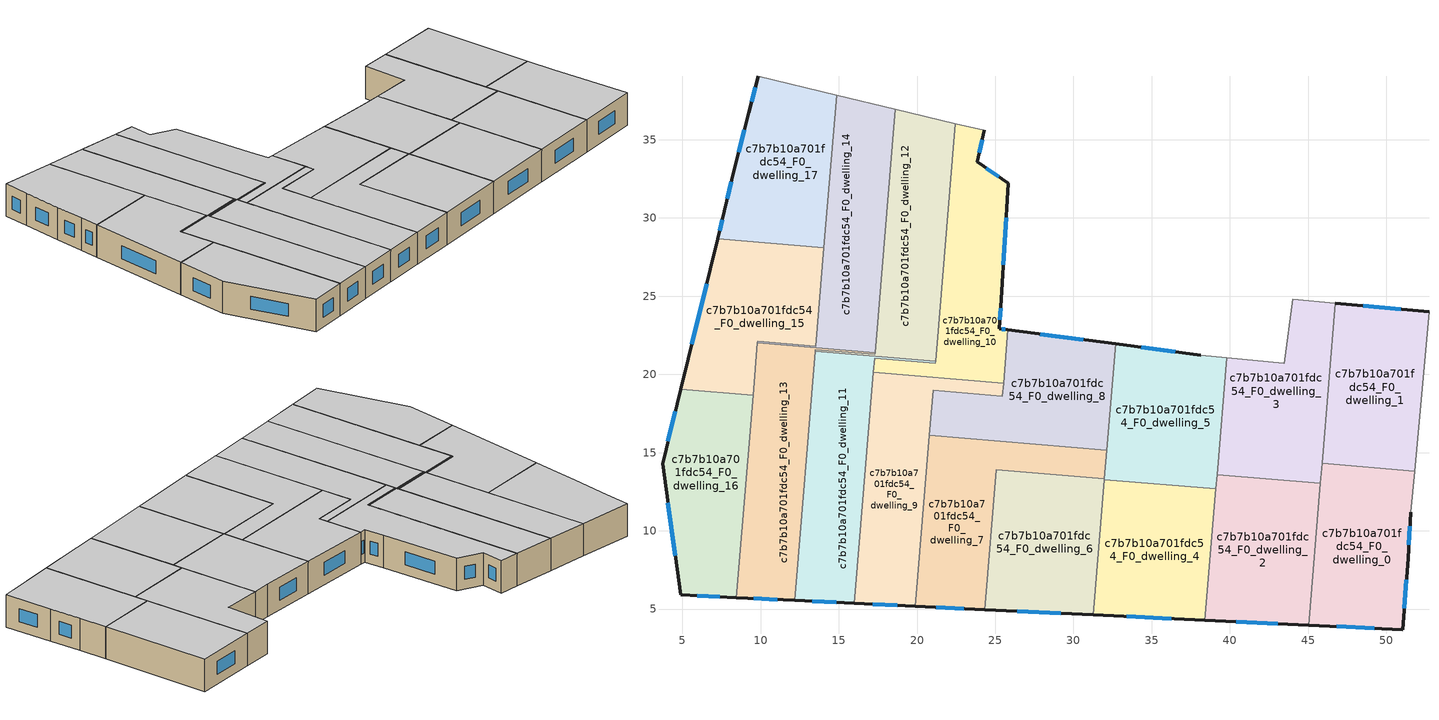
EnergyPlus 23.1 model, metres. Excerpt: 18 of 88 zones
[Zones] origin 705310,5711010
c7b7b10a701fdc54_F0_dwelling_0
 floor ground (EU_floor_Construction): 51.8,13.82 51.56,11.19 51.39,8.23 51.04,3.69 45.04,3.98 45.89,14.31 z0
 wall outside (EU_wall_Construction): 45.04,3.98 51.04,3.69 51.39,8.23 51.56,11.19 z0:3
 wall to c7b7b10a701fdc54_F0_dwelling_1 (EU_wall_Construction): 51.8,13.82 45.89,14.31 z0:3
 wall adiabatic (EU_wall_Construction): 51.56,11.19 51.8,13.82 z0:3
 wall to c7b7b10a701fdc54_F0_dwelling_2 (EU_wall_Construction): 45.79,13.04 45.04,3.98 z0:3
 wall to c7b7b10a701fdc54_F0_dwelling_3 (EU_wall_Construction): 45.89,14.31 45.79,13.04 z0:3
 window (EU_Window_Construction): 46.83,3.89 49.24,3.77 / 51.44,9.12 51.51,10.31 / 51.14,5.05 51.28,6.87 z0.9:2.1
 ceiling to c7b7b10a701fdc54_F1_dwelling_0 (EU_floor_Construction): 51.04,3.69 51.39,8.23 51.56,11.19 51.8,13.82 45.89,14.31 45.04,3.98 z3
c7b7b10a701fdc54_F0_dwelling_1
 floor ground (EU_floor_Construction): 52.72,24 51.8,13.82 45.89,14.31 46.74,24.55 z0
 wall outside (EU_wall_Construction): 52.72,24 46.74,24.55 z0:3
 wall adiabatic (EU_wall_Construction): 51.8,13.82 52.72,24 z0:3
 wall to c7b7b10a701fdc54_F0_dwelling_3 (EU_wall_Construction): 46.74,24.55 45.89,14.31 z0:3
 window (EU_Window_Construction): 50.93,24.16 48.53,24.38 z0.9:2.1
 ceiling to c7b7b10a701fdc54_F1_dwelling_1 (EU_floor_Construction): 51.8,13.82 52.72,24 46.74,24.55 45.89,14.31 z3
c7b7b10a701fdc54_F0_dwelling_10
 floor ground (EU_floor_Construction): 24.31,35.59 23.84,33.58 25.83,32.22 25.37,24.79 25.26,22.92 25.81,22.85 25.53,19.43 17.21,20.12 17.29,21.05 21.18,20.72 22.45,36.03 z0
 wall outside (EU_wall_Construction): 25.81,22.85 25.26,22.92 25.37,24.79 25.83,32.22 23.84,33.58 24.31,35.59 z0:3
 wall to c7b7b10a701fdc54_F0_dwelling_9 (EU_wall_Construction): 17.21,20.12 25.53,19.43 z0:3
 wall to c7b7b10a701fdc54_F0_dwelling_11 (EU_wall_Construction): 21.19,20.84 21.18,20.72 17.29,21.05 17.21,20.12 z0:3
 wall adiabatic (EU_wall_Construction): 24.31,35.59 22.45,36.03 z0:3
 wall to c7b7b10a701fdc54_F0_dwelling_8 (EU_wall_Construction): 25.53,19.43 25.81,22.85 z0:3
 wall to c7b7b10a701fdc54_F0_dwelling_12 (EU_wall_Construction): 22.45,36.03 21.19,20.84 z0:3
 window (EU_Window_Construction): 25.65,22.87 25.42,22.9 / 23.98,34.18 24.17,34.99 / 25.24,32.63 24.44,33.17 / 25.51,27.01 25.69,30 / 25.29,23.48 25.34,24.23 z0.9:2.1
 ceiling to c7b7b10a701fdc54_F1_dwelling_10 (EU_floor_Construction): 25.53,19.43 25.81,22.85 25.26,22.92 25.37,24.79 25.83,32.22 23.84,33.58 24.31,35.59 22.45,36.03 21.18,20.72 17.29,21.05 17.21,20.12 z3
c7b7b10a701fdc54_F0_dwelling_11
 floor ground (EU_floor_Construction): 21.19,20.84 21.18,20.72 17.29,21.05 15.99,5.37 12.18,5.56 13.5,21.48 z0
 wall outside (EU_wall_Construction): 12.18,5.56 15.99,5.37 z0:3
 wall to c7b7b10a701fdc54_F0_dwelling_12 (EU_wall_Construction): 21.19,20.84 13.5,21.48 z0:3
 wall to c7b7b10a701fdc54_F0_dwelling_13 (EU_wall_Construction): 13.5,21.48 12.18,5.56 z0:3
 wall to c7b7b10a701fdc54_F0_dwelling_9 (EU_wall_Construction): 15.99,5.37 17.21,20.12 z0:3
 window (EU_Window_Construction): 13.32,5.5 14.85,5.43 z0.9:2.1
 ceiling to c7b7b10a701fdc54_F1_dwelling_11 (EU_floor_Construction): 15.99,5.37 17.29,21.05 21.18,20.72 21.19,20.84 13.5,21.48 12.18,5.56 z3
c7b7b10a701fdc54_F0_dwelling_12
 floor ground (EU_floor_Construction): 22.45,36.03 21.19,20.84 13.5,21.48 13.51,21.59 17.31,21.27 18.61,36.95 z0
 wall to c7b7b10a701fdc54_F0_dwelling_13 (EU_wall_Construction): 17.32,21.38 17.31,21.27 13.51,21.59 13.5,21.48 z0:3
 wall adiabatic (EU_wall_Construction): 22.45,36.03 18.61,36.95 z0:3
 wall to c7b7b10a701fdc54_F0_dwelling_14 (EU_wall_Construction): 18.61,36.95 17.32,21.38 z0:3
 ceiling to c7b7b10a701fdc54_F1_dwelling_12 (EU_floor_Construction): 21.19,20.84 22.45,36.03 18.61,36.95 17.31,21.27 13.51,21.59 13.5,21.48 z3
c7b7b10a701fdc54_F0_dwelling_13
 floor ground (EU_floor_Construction): 17.32,21.38 17.31,21.27 13.51,21.59 12.18,5.56 8.44,5.74 9.8,22.01 z0
 wall outside (EU_wall_Construction): 8.44,5.74 12.18,5.56 z0:3
 wall to c7b7b10a701fdc54_F0_dwelling_14 (EU_wall_Construction): 17.32,21.38 9.8,22.01 z0:3
 wall to c7b7b10a701fdc54_F0_dwelling_16 (EU_wall_Construction): 9.52,18.68 8.44,5.74 z0:3
 wall to c7b7b10a701fdc54_F0_dwelling_15 (EU_wall_Construction): 9.8,22.01 9.52,18.68 z0:3
 window (EU_Window_Construction): 9.56,5.68 11.06,5.61 z0.9:2.1
 ceiling to c7b7b10a701fdc54_F1_dwelling_13 (EU_floor_Construction): 12.18,5.56 13.51,21.59 17.31,21.27 17.32,21.38 9.8,22.01 8.44,5.74 z3
c7b7b10a701fdc54_F0_dwelling_14
 floor ground (EU_floor_Construction): 18.61,36.95 17.32,21.38 9.8,22.01 9.81,22.12 13.53,21.81 14.86,37.85 z0
 wall to c7b7b10a701fdc54_F0_dwelling_15 (EU_wall_Construction): 14.05,28.09 13.53,21.81 9.81,22.12 9.8,22.01 z0:3
 wall adiabatic (EU_wall_Construction): 18.61,36.95 14.86,37.85 z0:3
 wall to c7b7b10a701fdc54_F0_dwelling_17 (EU_wall_Construction): 14.86,37.85 14.05,28.09 z0:3
 ceiling to c7b7b10a701fdc54_F1_dwelling_14 (EU_floor_Construction): 17.32,21.38 18.61,36.95 14.86,37.85 13.53,21.81 9.81,22.12 9.8,22.01 z3
c7b7b10a701fdc54_F0_dwelling_15
 floor ground (EU_floor_Construction): 14.05,28.09 13.53,21.81 9.81,22.12 9.52,18.68 4.9,19.07 7.26,28.66 z0
 wall outside (EU_wall_Construction): 7.26,28.66 4.9,19.07 z0:3
 wall to c7b7b10a701fdc54_F0_dwelling_16 (EU_wall_Construction): 4.9,19.07 9.52,18.68 z0:3
 wall to c7b7b10a701fdc54_F0_dwelling_17 (EU_wall_Construction): 14.05,28.09 7.26,28.66 z0:3
 window (EU_Window_Construction): 6.55,25.79 5.61,21.94 z0.9:2.1
 ceiling to c7b7b10a701fdc54_F1_dwelling_15 (EU_floor_Construction): 13.53,21.81 14.05,28.09 7.26,28.66 4.9,19.07 9.52,18.68 9.81,22.12 z3
c7b7b10a701fdc54_F0_dwelling_16
 floor ground (EU_floor_Construction): 9.52,18.68 8.44,5.74 4.89,5.91 3.73,14.3 4.9,19.07 z0
 wall outside (EU_wall_Construction): 4.9,19.07 3.73,14.3 4.89,5.91 8.44,5.74 z0:3
 window (EU_Window_Construction): 4.08,11.79 4.55,8.42 / 4.55,17.64 4.08,15.73 / 5.96,5.85 7.38,5.79 z0.9:2.1
 ceiling to c7b7b10a701fdc54_F1_dwelling_16 (EU_floor_Construction): 8.44,5.74 9.52,18.68 4.9,19.07 3.73,14.3 4.89,5.91 z3
c7b7b10a701fdc54_F0_dwelling_17
 floor ground (EU_floor_Construction): 14.86,37.85 14.05,28.09 7.26,28.66 7.69,30.43 8.31,33.11 9.25,36.72 9.84,39.05 z0
 wall outside (EU_wall_Construction): 9.84,39.05 9.25,36.72 8.31,33.11 7.69,30.43 7.26,28.66 z0:3
 wall adiabatic (EU_wall_Construction): 14.86,37.85 9.84,39.05 z0:3
 window (EU_Window_Construction): 7.56,29.9 7.39,29.19 / 8.13,32.3 7.88,31.23 / 8.97,35.64 8.6,34.19 / 9.66,38.35 9.43,37.42 z0.9:2.1
 ceiling to c7b7b10a701fdc54_F1_dwelling_17 (EU_floor_Construction): 14.05,28.09 14.86,37.85 9.84,39.05 9.25,36.72 8.31,33.11 7.69,30.43 7.26,28.66 z3
c7b7b10a701fdc54_F0_dwelling_2
 floor ground (EU_floor_Construction): 45.79,13.04 45.04,3.98 38.41,4.29 39.18,13.59 z0
 wall outside (EU_wall_Construction): 38.41,4.29 45.04,3.98 z0:3
 wall to c7b7b10a701fdc54_F0_dwelling_3 (EU_wall_Construction): 45.79,13.04 39.18,13.59 z0:3
 wall to c7b7b10a701fdc54_F0_dwelling_4 (EU_wall_Construction): 39.1,12.68 38.41,4.29 z0:3
 wall to c7b7b10a701fdc54_F0_dwelling_5 (EU_wall_Construction): 39.18,13.59 39.1,12.68 z0:3
 window (EU_Window_Construction): 40.39,4.2 43.05,4.07 z0.9:2.1
 ceiling to c7b7b10a701fdc54_F1_dwelling_2 (EU_floor_Construction): 45.04,3.98 45.79,13.04 39.18,13.59 38.41,4.29 z3
c7b7b10a701fdc54_F0_dwelling_3
 floor ground (EU_floor_Construction): 46.74,24.55 45.79,13.04 39.18,13.59 39.8,21.07 43.43,20.7 43.48,20.7 44.02,24.79 z0
 wall adiabatic (EU_wall_Construction): 46.74,24.55 44.02,24.79 43.48,20.7 43.43,20.7 39.8,21.07 z0:3
 wall to c7b7b10a701fdc54_F0_dwelling_5 (EU_wall_Construction): 39.8,21.07 39.18,13.59 z0:3
 ceiling to c7b7b10a701fdc54_F1_dwelling_3 (EU_floor_Construction): 45.79,13.04 46.74,24.55 44.02,24.79 43.48,20.7 43.43,20.7 39.8,21.07 39.18,13.59 z3
c7b7b10a701fdc54_F0_dwelling_4
 floor ground (EU_floor_Construction): 39.1,12.68 38.41,4.29 31.25,4.64 31.97,13.28 z0
 wall outside (EU_wall_Construction): 31.25,4.64 38.41,4.29 z0:3
 wall to c7b7b10a701fdc54_F0_dwelling_5 (EU_wall_Construction): 39.1,12.68 31.97,13.28 z0:3
 wall to c7b7b10a701fdc54_F0_dwelling_6 (EU_wall_Construction): 31.97,13.28 31.25,4.64 z0:3
 window (EU_Window_Construction): 33.39,4.54 36.26,4.4 z0.9:2.1
 ceiling to c7b7b10a701fdc54_F1_dwelling_4 (EU_floor_Construction): 38.41,4.29 39.1,12.68 31.97,13.28 31.25,4.64 z3
c7b7b10a701fdc54_F0_dwelling_5
 floor ground (EU_floor_Construction): 39.8,21.07 39.1,12.68 31.97,13.28 32.69,21.95 38.13,21.24 z0
 wall outside (EU_wall_Construction): 38.13,21.24 32.69,21.95 z0:3
 wall adiabatic (EU_wall_Construction): 39.8,21.07 38.13,21.24 z0:3
 wall to c7b7b10a701fdc54_F0_dwelling_8 (EU_wall_Construction): 32.69,21.95 32.13,15.16 z0:3
 wall to c7b7b10a701fdc54_F0_dwelling_7 (EU_wall_Construction): 32.12,15.16 31.97,13.32 z0:3
 wall to c7b7b10a701fdc54_F0_dwelling_6 (EU_wall_Construction): 31.97,13.32 31.97,13.28 z0:3
 window (EU_Window_Construction): 36.5,21.45 34.32,21.74 z0.9:2.1
 ceiling to c7b7b10a701fdc54_F1_dwelling_5 (EU_floor_Construction): 39.1,12.68 39.8,21.07 38.13,21.24 32.69,21.95 31.97,13.28 z3
c7b7b10a701fdc54_F0_dwelling_6
 floor ground (EU_floor_Construction): 31.97,13.32 31.25,4.64 24.33,4.97 25.07,13.89 z0
 wall outside (EU_wall_Construction): 24.33,4.97 31.25,4.64 z0:3
 wall to c7b7b10a701fdc54_F0_dwelling_7 (EU_wall_Construction): 31.97,13.32 25.07,13.89 24.33,4.97 z0:3
 window (EU_Window_Construction): 26.4,4.87 29.18,4.74 z0.9:2.1
 ceiling to c7b7b10a701fdc54_F1_dwelling_6 (EU_floor_Construction): 31.25,4.64 31.97,13.32 25.07,13.89 24.33,4.97 z3
c7b7b10a701fdc54_F0_dwelling_7
 floor ground (EU_floor_Construction): 32.12,15.16 31.97,13.32 25.07,13.89 24.33,4.97 19.89,5.18 20.8,16.1 z0
 wall outside (EU_wall_Construction): 19.89,5.18 24.33,4.97 z0:3
 wall to c7b7b10a701fdc54_F0_dwelling_8 (EU_wall_Construction): 32.12,15.16 20.8,16.1 z0:3
 wall to c7b7b10a701fdc54_F0_dwelling_9 (EU_wall_Construction): 20.8,16.1 19.89,5.18 z0:3
 window (EU_Window_Construction): 21.22,5.12 23,5.04 z0.9:2.1
 ceiling to c7b7b10a701fdc54_F1_dwelling_7 (EU_floor_Construction): 24.33,4.97 25.07,13.89 31.97,13.32 32.12,15.16 20.8,16.1 19.89,5.18 z3
c7b7b10a701fdc54_F0_dwelling_8
 floor ground (EU_floor_Construction): 32.69,21.95 32.12,15.16 20.8,16.1 21.04,18.98 25.46,18.62 25.81,22.85 z0
 wall outside (EU_wall_Construction): 32.69,21.95 25.81,22.85 z0:3
 wall to c7b7b10a701fdc54_F0_dwelling_9 (EU_wall_Construction): 25.53,19.43 25.46,18.62 21.04,18.98 20.8,16.1 z0:3
 window (EU_Window_Construction): 30.63,22.22 27.87,22.58 z0.9:2.1
 ceiling to c7b7b10a701fdc54_F1_dwelling_8 (EU_floor_Construction): 32.12,15.16 32.69,21.95 25.81,22.85 25.46,18.62 21.04,18.98 20.8,16.1 z3
c7b7b10a701fdc54_F0_dwelling_9
 floor ground (EU_floor_Construction): 25.53,19.43 25.46,18.62 21.04,18.98 19.89,5.18 15.99,5.37 17.21,20.12 z0
 wall outside (EU_wall_Construction): 15.99,5.37 19.89,5.18 z0:3
 window (EU_Window_Construction): 17.16,5.32 18.72,5.24 z0.9:2.1
 ceiling to c7b7b10a701fdc54_F1_dwelling_9 (EU_floor_Construction): 19.89,5.18 21.04,18.98 25.46,18.62 25.53,19.43 17.21,20.12 15.99,5.37 z3
[Building]
EU S2 Campaign: North Axis=0; Terrain=City; Solar Distribution=FullExterior
[Site:Location]
London: Latitude=51.5; Longitude=-0.5; Time Zone=0; Elevation=25
[SizingPeriod:WeatherFileDays]
AnnualSizingPeriod: Begin Month=1; Begin Day of Month=1; End Month=12; End Day of Month=31; Day of Week for Start Day=Monday; Use Weather File Daylight Saving Period=No; Use Weather File Rain and Snow Indicators=No
[MATERIAL]
EU_InternalMass_Material: Roughness=MediumRough; Thickness=0.1; Conductivity=1; Density=1800; Specific Heat=900; Thermal Absorptance=0.9; Solar Absorptance=0.7; Visible Absorptance=0.7
[MATERIAL:NOMASS] Roughness=MediumRough; Thermal Absorptance=0.9; Solar Absorptance=0.7; Visible Absorptance=0.7
Name | Thermal Resistance
EU_wall_NoMass | 1.04674
EU_floor_NoMass | 2.04616
[WINDOWMATERIAL:SIMPLEGLAZINGSYSTEM]
EU_Window_SimpleGlazing: UFactor=4.25843; Solar Heat Gain Coefficient=0.85; Visible Transmittance=0.85
[CONSTRUCTION]
EU_wall_Construction: EU_wall_NoMass
EU_floor_Construction: EU_floor_NoMass
EU_Window_Construction: EU_Window_SimpleGlazing
EU_InternalMass_Construction: EU_InternalMass_Material
[ZONE] Type=1; Multiplier=1; Ceiling Height=autocalculate; Floor Area=autocalculate; Part of Total Floor Area=Yes
Name | Volume
c7b7b10a701fdc54_F0_dwelling_0; c7b7b10a701fdc54_F0_dwelling_12 | 183.407
c7b7b10a701fdc54_F0_dwelling_1 | 183.423
c7b7b10a701fdc54_F0_dwelling_10; c7b7b10a701fdc54_F0_dwelling_15 | 183.408
c7b7b10a701fdc54_F0_dwelling_11; c7b7b10a701fdc54_F0_dwelling_7 | 183.426
c7b7b10a701fdc54_F0_dwelling_13 | 183.411
c7b7b10a701fdc54_F0_dwelling_14 | 183.409
c7b7b10a701fdc54_F0_dwelling_16; c7b7b10a701fdc54_F0_dwelling_8 | 183.419
c7b7b10a701fdc54_F0_dwelling_17 | 183.42
c7b7b10a701fdc54_F0_dwelling_2; c7b7b10a701fdc54_F0_dwelling_4 | 183.417
c7b7b10a701fdc54_F0_dwelling_3 | 183.398
c7b7b10a701fdc54_F0_dwelling_5 | 183.39
c7b7b10a701fdc54_F0_dwelling_6 | 183.428
c7b7b10a701fdc54_F0_dwelling_9 | 183.431
[INTERNALMASS] Construction=EU_InternalMass_Construction
Name | Zone or ZoneList | Surface Area
c7b7b10a701fdc54_F0_dwelling_0_EU_InternalMass | c7b7b10a701fdc54_F0_dwelling_0 | 61.1357
c7b7b10a701fdc54_F0_dwelling_1_EU_InternalMass | c7b7b10a701fdc54_F0_dwelling_1 | 61.1431
c7b7b10a701fdc54_F0_dwelling_2_EU_InternalMass | c7b7b10a701fdc54_F0_dwelling_2 | 61.1388
c7b7b10a701fdc54_F0_dwelling_3_EU_InternalMass | c7b7b10a701fdc54_F0_dwelling_3 | 61.1327
c7b7b10a701fdc54_F0_dwelling_4_EU_InternalMass | c7b7b10a701fdc54_F0_dwelling_4 | 61.1372
c7b7b10a701fdc54_F0_dwelling_5_EU_InternalMass | c7b7b10a701fdc54_F0_dwelling_5 | 61.1296
c7b7b10a701fdc54_F0_dwelling_6_EU_InternalMass | c7b7b10a701fdc54_F0_dwelling_6 | 61.1422
c7b7b10a701fdc54_F0_dwelling_7_EU_InternalMass | c7b7b10a701fdc54_F0_dwelling_7 | 61.1422
c7b7b10a701fdc54_F0_dwelling_8_EU_InternalMass | c7b7b10a701fdc54_F0_dwelling_8 | 61.1392
c7b7b10a701fdc54_F0_dwelling_9_EU_InternalMass | c7b7b10a701fdc54_F0_dwelling_9 | 61.1435
c7b7b10a701fdc54_F0_dwelling_10_EU_InternalMass | c7b7b10a701fdc54_F0_dwelling_10 | 61.1365
c7b7b10a701fdc54_F0_dwelling_11_EU_InternalMass | c7b7b10a701fdc54_F0_dwelling_11 | 61.1407
c7b7b10a701fdc54_F0_dwelling_12_EU_InternalMass | c7b7b10a701fdc54_F0_dwelling_12 | 61.1361
c7b7b10a701fdc54_F0_dwelling_13_EU_InternalMass | c7b7b10a701fdc54_F0_dwelling_13 | 61.137
c7b7b10a701fdc54_F0_dwelling_14_EU_InternalMass | c7b7b10a701fdc54_F0_dwelling_14 | 61.1367
c7b7b10a701fdc54_F0_dwelling_15_EU_InternalMass | c7b7b10a701fdc54_F0_dwelling_15 | 61.1359
c7b7b10a701fdc54_F0_dwelling_16_EU_InternalMass | c7b7b10a701fdc54_F0_dwelling_16 | 61.1393
c7b7b10a701fdc54_F0_dwelling_17_EU_InternalMass | c7b7b10a701fdc54_F0_dwelling_17 | 61.1396
[OTHEREQUIPMENT] Fuel Type=Electricity; Design Level Calculation Method=Watts/Area; Power per Zone Floor Area=1; Fraction Latent=0; Fraction Radiant=0; Fraction Lost=0; Carbon Dioxide Generation Rate=0; EndUse Subcategory=EU_Step8_InternalGains
Name | Zone or ZoneList or Space or SpaceList | Schedule
EU_Step8_InternalGain_c7b7b10a701fdc54_F0_dwelling_0_f000 | c7b7b10a701fdc54_F0_dwelling_0 | EU_Step8_GainSchedule_c7b7b10a701fdc54_F0_dwelling_0_f000
EU_Step8_InternalGain_c7b7b10a701fdc54_F0_dwelling_1_f000 | c7b7b10a701fdc54_F0_dwelling_1 | EU_Step8_GainSchedule_c7b7b10a701fdc54_F0_dwelling_1_f000
EU_Step8_InternalGain_c7b7b10a701fdc54_F0_dwelling_2_f000 | c7b7b10a701fdc54_F0_dwelling_2 | EU_Step8_GainSchedule_c7b7b10a701fdc54_F0_dwelling_2_f000
EU_Step8_InternalGain_c7b7b10a701fdc54_F0_dwelling_3_f000 | c7b7b10a701fdc54_F0_dwelling_3 | EU_Step8_GainSchedule_c7b7b10a701fdc54_F0_dwelling_3_f000
EU_Step8_InternalGain_c7b7b10a701fdc54_F0_dwelling_4_f000 | c7b7b10a701fdc54_F0_dwelling_4 | EU_Step8_GainSchedule_c7b7b10a701fdc54_F0_dwelling_4_f000
EU_Step8_InternalGain_c7b7b10a701fdc54_F0_dwelling_5_f000 | c7b7b10a701fdc54_F0_dwelling_5 | EU_Step8_GainSchedule_c7b7b10a701fdc54_F0_dwelling_5_f000
EU_Step8_InternalGain_c7b7b10a701fdc54_F0_dwelling_6_f000 | c7b7b10a701fdc54_F0_dwelling_6 | EU_Step8_GainSchedule_c7b7b10a701fdc54_F0_dwelling_6_f000
EU_Step8_InternalGain_c7b7b10a701fdc54_F0_dwelling_7_f000 | c7b7b10a701fdc54_F0_dwelling_7 | EU_Step8_GainSchedule_c7b7b10a701fdc54_F0_dwelling_7_f000
EU_Step8_InternalGain_c7b7b10a701fdc54_F0_dwelling_8_f000 | c7b7b10a701fdc54_F0_dwelling_8 | EU_Step8_GainSchedule_c7b7b10a701fdc54_F0_dwelling_8_f000
EU_Step8_InternalGain_c7b7b10a701fdc54_F0_dwelling_9_f000 | c7b7b10a701fdc54_F0_dwelling_9 | EU_Step8_GainSchedule_c7b7b10a701fdc54_F0_dwelling_9_f000
EU_Step8_InternalGain_c7b7b10a701fdc54_F0_dwelling_10_f000 | c7b7b10a701fdc54_F0_dwelling_10 | EU_Step8_GainSchedule_c7b7b10a701fdc54_F0_dwelling_10_f000
EU_Step8_InternalGain_c7b7b10a701fdc54_F0_dwelling_11_f000 | c7b7b10a701fdc54_F0_dwelling_11 | EU_Step8_GainSchedule_c7b7b10a701fdc54_F0_dwelling_11_f000
EU_Step8_InternalGain_c7b7b10a701fdc54_F0_dwelling_12_f000 | c7b7b10a701fdc54_F0_dwelling_12 | EU_Step8_GainSchedule_c7b7b10a701fdc54_F0_dwelling_12_f000
EU_Step8_InternalGain_c7b7b10a701fdc54_F0_dwelling_13_f000 | c7b7b10a701fdc54_F0_dwelling_13 | EU_Step8_GainSchedule_c7b7b10a701fdc54_F0_dwelling_13_f000
EU_Step8_InternalGain_c7b7b10a701fdc54_F0_dwelling_14_f000 | c7b7b10a701fdc54_F0_dwelling_14 | EU_Step8_GainSchedule_c7b7b10a701fdc54_F0_dwelling_14_f000
EU_Step8_InternalGain_c7b7b10a701fdc54_F0_dwelling_15_f000 | c7b7b10a701fdc54_F0_dwelling_15 | EU_Step8_GainSchedule_c7b7b10a701fdc54_F0_dwelling_15_f000
EU_Step8_InternalGain_c7b7b10a701fdc54_F0_dwelling_16_f000 | c7b7b10a701fdc54_F0_dwelling_16 | EU_Step8_GainSchedule_c7b7b10a701fdc54_F0_dwelling_16_f000
EU_Step8_InternalGain_c7b7b10a701fdc54_F0_dwelling_17_f000 | c7b7b10a701fdc54_F0_dwelling_17 | EU_Step8_GainSchedule_c7b7b10a701fdc54_F0_dwelling_17_f000
[ZONEVENTILATION:DESIGNFLOWRATE] Schedule=EU_AlwaysOn; Design Flow Rate Calculation Method=AirChanges/Hour; Air Changes per Hour=0.488719; Ventilation Type=Natural; Fan Pressure Rise=0; Fan Total Efficiency=1; Constant Term Coefficient=1; Temperature Term Coefficient=0; Velocity Term Coefficient=0; Velocity Squared Term Coefficient=0; Minimum Indoor Temperature=-100; Maximum Indoor Temperature=100; Delta Temperature=-100; Minimum Outdoor Temperature=-100; Maximum Outdoor Temperature=100; Maximum Wind Speed=40
Name | Zone or ZoneList or Space or SpaceList
EU_ConstantAir_c7b7b10a701fdc54_F0_dwelling_0 | c7b7b10a701fdc54_F0_dwelling_0
EU_ConstantAir_c7b7b10a701fdc54_F0_dwelling_1 | c7b7b10a701fdc54_F0_dwelling_1
EU_ConstantAir_c7b7b10a701fdc54_F0_dwelling_2 | c7b7b10a701fdc54_F0_dwelling_2
EU_ConstantAir_c7b7b10a701fdc54_F0_dwelling_3 | c7b7b10a701fdc54_F0_dwelling_3
EU_ConstantAir_c7b7b10a701fdc54_F0_dwelling_4 | c7b7b10a701fdc54_F0_dwelling_4
EU_ConstantAir_c7b7b10a701fdc54_F0_dwelling_5 | c7b7b10a701fdc54_F0_dwelling_5
EU_ConstantAir_c7b7b10a701fdc54_F0_dwelling_6 | c7b7b10a701fdc54_F0_dwelling_6
EU_ConstantAir_c7b7b10a701fdc54_F0_dwelling_7 | c7b7b10a701fdc54_F0_dwelling_7
EU_ConstantAir_c7b7b10a701fdc54_F0_dwelling_8 | c7b7b10a701fdc54_F0_dwelling_8
EU_ConstantAir_c7b7b10a701fdc54_F0_dwelling_9 | c7b7b10a701fdc54_F0_dwelling_9
EU_ConstantAir_c7b7b10a701fdc54_F0_dwelling_10 | c7b7b10a701fdc54_F0_dwelling_10
EU_ConstantAir_c7b7b10a701fdc54_F0_dwelling_11 | c7b7b10a701fdc54_F0_dwelling_11
EU_ConstantAir_c7b7b10a701fdc54_F0_dwelling_12 | c7b7b10a701fdc54_F0_dwelling_12
EU_ConstantAir_c7b7b10a701fdc54_F0_dwelling_13 | c7b7b10a701fdc54_F0_dwelling_13
EU_ConstantAir_c7b7b10a701fdc54_F0_dwelling_14 | c7b7b10a701fdc54_F0_dwelling_14
EU_ConstantAir_c7b7b10a701fdc54_F0_dwelling_15 | c7b7b10a701fdc54_F0_dwelling_15
EU_ConstantAir_c7b7b10a701fdc54_F0_dwelling_16 | c7b7b10a701fdc54_F0_dwelling_16
EU_ConstantAir_c7b7b10a701fdc54_F0_dwelling_17 | c7b7b10a701fdc54_F0_dwelling_17
[HVACTEMPLATE:THERMOSTAT] Constant Heating Setpoint=20; Constant Cooling Setpoint=50
EU_HeatOnly_c7b7b10a701fdc54_F0_dwelling_0; EU_HeatOnly_c7b7b10a701fdc54_F0_dwelling_1; EU_HeatOnly_c7b7b10a701fdc54_F0_dwelling_2; EU_HeatOnly_c7b7b10a701fdc54_F0_dwelling_3; EU_HeatOnly_c7b7b10a701fdc54_F0_dwelling_4; EU_HeatOnly_c7b7b10a701fdc54_F0_dwelling_5; EU_HeatOnly_c7b7b10a701fdc54_F0_dwelling_6; EU_HeatOnly_c7b7b10a701fdc54_F0_dwelling_7; EU_HeatOnly_c7b7b10a701fdc54_F0_dwelling_8; EU_HeatOnly_c7b7b10a701fdc54_F0_dwelling_9; EU_HeatOnly_c7b7b10a701fdc54_F0_dwelling_10; EU_HeatOnly_c7b7b10a701fdc54_F0_dwelling_11; EU_HeatOnly_c7b7b10a701fdc54_F0_dwelling_12; EU_HeatOnly_c7b7b10a701fdc54_F0_dwelling_13; EU_HeatOnly_c7b7b10a701fdc54_F0_dwelling_14; EU_HeatOnly_c7b7b10a701fdc54_F0_dwelling_15; EU_HeatOnly_c7b7b10a701fdc54_F0_dwelling_16; EU_HeatOnly_c7b7b10a701fdc54_F0_dwelling_17; EU_HeatOnly_c7b7b10a701fdc54_F1_dwelling_0; EU_HeatOnly_c7b7b10a701fdc54_F1_dwelling_1; EU_HeatOnly_c7b7b10a701fdc54_F1_dwelling_2; EU_HeatOnly_c7b7b10a701fdc54_F1_dwelling_3; EU_HeatOnly_c7b7b10a701fdc54_F1_dwelling_4; EU_HeatOnly_c7b7b10a701fdc54_F1_dwelling_5; EU_HeatOnly_c7b7b10a701fdc54_F1_dwelling_6; EU_HeatOnly_c7b7b10a701fdc54_F1_dwelling_7; EU_HeatOnly_c7b7b10a701fdc54_F1_dwelling_8; EU_HeatOnly_c7b7b10a701fdc54_F1_dwelling_9; EU_HeatOnly_c7b7b10a701fdc54_F1_dwelling_10; EU_HeatOnly_c7b7b10a701fdc54_F1_dwelling_11; EU_HeatOnly_c7b7b10a701fdc54_F1_dwelling_12; EU_HeatOnly_c7b7b10a701fdc54_F1_dwelling_13; EU_HeatOnly_c7b7b10a701fdc54_F1_dwelling_14; EU_HeatOnly_c7b7b10a701fdc54_F1_dwelling_15; EU_HeatOnly_c7b7b10a701fdc54_F1_dwelling_16; EU_HeatOnly_c7b7b10a701fdc54_F1_dwelling_17; EU_HeatOnly_c7b7b10a701fdc54_F2_dwelling_0; EU_HeatOnly_c7b7b10a701fdc54_F2_dwelling_1; EU_HeatOnly_c7b7b10a701fdc54_F2_dwelling_2; EU_HeatOnly_c7b7b10a701fdc54_F2_dwelling_3; EU_HeatOnly_c7b7b10a701fdc54_F2_dwelling_4; EU_HeatOnly_c7b7b10a701fdc54_F2_dwelling_5; EU_HeatOnly_c7b7b10a701fdc54_F2_dwelling_6; EU_HeatOnly_c7b7b10a701fdc54_F2_dwelling_7; EU_HeatOnly_c7b7b10a701fdc54_F2_dwelling_8; EU_HeatOnly_c7b7b10a701fdc54_F2_dwelling_9; EU_HeatOnly_c7b7b10a701fdc54_F2_dwelling_10; EU_HeatOnly_c7b7b10a701fdc54_F2_dwelling_11; EU_HeatOnly_c7b7b10a701fdc54_F2_dwelling_12; EU_HeatOnly_c7b7b10a701fdc54_F2_dwelling_13; EU_HeatOnly_c7b7b10a701fdc54_F2_dwelling_14; EU_HeatOnly_c7b7b10a701fdc54_F2_dwelling_15; EU_HeatOnly_c7b7b10a701fdc54_F2_dwelling_16; EU_HeatOnly_c7b7b10a701fdc54_F2_dwelling_17; EU_HeatOnly_c7b7b10a701fdc54_F3_dwelling_0; EU_HeatOnly_c7b7b10a701fdc54_F3_dwelling_1; EU_HeatOnly_c7b7b10a701fdc54_F3_dwelling_2; EU_HeatOnly_c7b7b10a701fdc54_F3_dwelling_3; EU_HeatOnly_c7b7b10a701fdc54_F3_dwelling_4; EU_HeatOnly_c7b7b10a701fdc54_F3_dwelling_5; EU_HeatOnly_c7b7b10a701fdc54_F3_dwelling_6; EU_HeatOnly_c7b7b10a701fdc54_F3_dwelling_7; EU_HeatOnly_c7b7b10a701fdc54_F3_dwelling_8; EU_HeatOnly_c7b7b10a701fdc54_F3_dwelling_9; EU_HeatOnly_c7b7b10a701fdc54_F3_dwelling_10; EU_HeatOnly_c7b7b10a701fdc54_F3_dwelling_11; EU_HeatOnly_c7b7b10a701fdc54_F3_dwelling_12; EU_HeatOnly_c7b7b10a701fdc54_F3_dwelling_13; EU_HeatOnly_c7b7b10a701fdc54_F3_dwelling_14; EU_HeatOnly_c7b7b10a701fdc54_F3_dwelling_15; EU_HeatOnly_c7b7b10a701fdc54_F3_dwelling_16; EU_HeatOnly_c7b7b10a701fdc54_F4_dwelling_0; EU_HeatOnly_c7b7b10a701fdc54_F4_dwelling_1; EU_HeatOnly_c7b7b10a701fdc54_F4_dwelling_2; EU_HeatOnly_c7b7b10a701fdc54_F4_dwelling_3; EU_HeatOnly_c7b7b10a701fdc54_F4_dwelling_4; EU_HeatOnly_c7b7b10a701fdc54_F4_dwelling_5; EU_HeatOnly_c7b7b10a701fdc54_F4_dwelling_6; EU_HeatOnly_c7b7b10a701fdc54_F4_dwelling_7; EU_HeatOnly_c7b7b10a701fdc54_F4_dwelling_8; EU_HeatOnly_c7b7b10a701fdc54_F4_dwelling_9; EU_HeatOnly_c7b7b10a701fdc54_F4_dwelling_10; EU_HeatOnly_c7b7b10a701fdc54_F4_dwelling_11; EU_HeatOnly_c7b7b10a701fdc54_F4_dwelling_12; EU_HeatOnly_c7b7b10a701fdc54_F4_dwelling_13; EU_HeatOnly_c7b7b10a701fdc54_F4_dwelling_14; EU_HeatOnly_c7b7b10a701fdc54_F4_dwelling_15; EU_HeatOnly_c7b7b10a701fdc54_F4_dwelling_16
[HVACTEMPLATE:ZONE:IDEALLOADSAIRSYSTEM] System Availability Schedule=EU_AlwaysOn; Maximum Heating Supply Air Temperature=50; Minimum Cooling Supply Air Temperature=13; Maximum Heating Supply Air Humidity Ratio=0.0156; Minimum Cooling Supply Air Humidity Ratio=0.0077; Heating Limit=NoLimit; Cooling Limit=NoLimit; Heating Availability Schedule=EU_AlwaysOn; Cooling Availability Schedule=EU_CoolingOff; Dehumidification Control Type=ConstantSensibleHeatRatio; Cooling Sensible Heat Ratio=0.7; Dehumidification Setpoint=60; Humidification Control Type=None; Humidification Setpoint=30; Outdoor Air Method=None; Outdoor Air Flow Rate per Person=0.00944; Outdoor Air Flow Rate per Zone Floor Area=0; Outdoor Air Flow Rate per Zone=0; Demand Controlled Ventilation Type=None; Outdoor Air Economizer Type=NoEconomizer; Heat Recovery Type=None; Sensible Heat Recovery Effectiveness=0.7; Latent Heat Recovery Effectiveness=0.65
Name | Template Thermostat
c7b7b10a701fdc54_F0_dwelling_0 | EU_HeatOnly_c7b7b10a701fdc54_F0_dwelling_0
c7b7b10a701fdc54_F0_dwelling_1 | EU_HeatOnly_c7b7b10a701fdc54_F0_dwelling_1
c7b7b10a701fdc54_F0_dwelling_2 | EU_HeatOnly_c7b7b10a701fdc54_F0_dwelling_2
c7b7b10a701fdc54_F0_dwelling_3 | EU_HeatOnly_c7b7b10a701fdc54_F0_dwelling_3
c7b7b10a701fdc54_F0_dwelling_4 | EU_HeatOnly_c7b7b10a701fdc54_F0_dwelling_4
c7b7b10a701fdc54_F0_dwelling_5 | EU_HeatOnly_c7b7b10a701fdc54_F0_dwelling_5
c7b7b10a701fdc54_F0_dwelling_6 | EU_HeatOnly_c7b7b10a701fdc54_F0_dwelling_6
c7b7b10a701fdc54_F0_dwelling_7 | EU_HeatOnly_c7b7b10a701fdc54_F0_dwelling_7
c7b7b10a701fdc54_F0_dwelling_8 | EU_HeatOnly_c7b7b10a701fdc54_F0_dwelling_8
c7b7b10a701fdc54_F0_dwelling_9 | EU_HeatOnly_c7b7b10a701fdc54_F0_dwelling_9
c7b7b10a701fdc54_F0_dwelling_10 | EU_HeatOnly_c7b7b10a701fdc54_F0_dwelling_10
c7b7b10a701fdc54_F0_dwelling_11 | EU_HeatOnly_c7b7b10a701fdc54_F0_dwelling_11
c7b7b10a701fdc54_F0_dwelling_12 | EU_HeatOnly_c7b7b10a701fdc54_F0_dwelling_12
c7b7b10a701fdc54_F0_dwelling_13 | EU_HeatOnly_c7b7b10a701fdc54_F0_dwelling_13
c7b7b10a701fdc54_F0_dwelling_14 | EU_HeatOnly_c7b7b10a701fdc54_F0_dwelling_14
c7b7b10a701fdc54_F0_dwelling_15 | EU_HeatOnly_c7b7b10a701fdc54_F0_dwelling_15
c7b7b10a701fdc54_F0_dwelling_16 | EU_HeatOnly_c7b7b10a701fdc54_F0_dwelling_16
c7b7b10a701fdc54_F0_dwelling_17 | EU_HeatOnly_c7b7b10a701fdc54_F0_dwelling_17
[SIZING:ZONE] Zone Cooling Design Supply Air Temperature Input Method=SupplyAirTemperature; Zone Cooling Design Supply Air Temperature=13; Zone Heating Design Supply Air Temperature Input Method=SupplyAirTemperature; Zone Heating Design Supply Air Temperature=50; Zone Cooling Design Supply Air Humidity Ratio=0.008; Zone Heating Design Supply Air Humidity Ratio=0.008; Cooling Design Air Flow Method=DesignDay; Cooling Design Air Flow Rate=0; Cooling Minimum Air Flow per Zone Floor Area=0.000762; Cooling Minimum Air Flow=0; Cooling Minimum Air Flow Fraction=0.2; Heating Design Air Flow Method=DesignDay; Heating Design Air Flow Rate=0; Heating Maximum Air Flow per Zone Floor Area=0.002032; Heating Maximum Air Flow=0.141576; Heating Maximum Air Flow Fraction=0.3; Account for Dedicated Outdoor Air System=No; Dedicated Outdoor Air System Control Strategy=NeutralSupplyAir; Dedicated Outdoor Air Low Setpoint Temperature for Design=autosize; Dedicated Outdoor Air High Setpoint Temperature for Design=autosize; Zone Load Sizing Method=Sensible Load Only No Latent Load; Zone Latent Cooling Design Supply Air Humidity Ratio Input Method=HumidityRatioDifference; Zone Cooling Design Supply Air Humidity Ratio Difference=0.005; Zone Latent Heating Design Supply Air Humidity Ratio Input Method=HumidityRatioDifference; Zone Humidification Design Supply Air Humidity Ratio Difference=0.005
c7b7b10a701fdc54_F0_dwelling_0; c7b7b10a701fdc54_F0_dwelling_1; c7b7b10a701fdc54_F0_dwelling_2; c7b7b10a701fdc54_F0_dwelling_3; c7b7b10a701fdc54_F0_dwelling_4; c7b7b10a701fdc54_F0_dwelling_5; c7b7b10a701fdc54_F0_dwelling_6; c7b7b10a701fdc54_F0_dwelling_7; c7b7b10a701fdc54_F0_dwelling_8; c7b7b10a701fdc54_F0_dwelling_9; c7b7b10a701fdc54_F0_dwelling_10; c7b7b10a701fdc54_F0_dwelling_11; c7b7b10a701fdc54_F0_dwelling_12; c7b7b10a701fdc54_F0_dwelling_13; c7b7b10a701fdc54_F0_dwelling_14; c7b7b10a701fdc54_F0_dwelling_15; c7b7b10a701fdc54_F0_dwelling_16; c7b7b10a701fdc54_F0_dwelling_17
[SCHEDULE:CONSTANT]
Name | Hourly Value
EU_AlwaysOn | 1
EU_CoolingOff | 0
[SCHEDULE:FILE] Column Number=1; Rows to Skip at Top=0; Number of Hours of Data=8760; Column Separator=Comma; Interpolate to Timestep=No; Minutes per Item=60; Adjust Schedule for Daylight Savings=Yes
Name | File
EU_Step8_GainSchedule_c7b7b10a701fdc54_F0_dwelling_0_f000 | ../../schedules/c7b7b10a701fdc54/c7b7b10a701fdc54_F0_dwelling_0_f000_gain.csv
EU_Step8_GainSchedule_c7b7b10a701fdc54_F0_dwelling_1_f000 | ../../schedules/c7b7b10a701fdc54/c7b7b10a701fdc54_F0_dwelling_1_f000_gain.csv
EU_Step8_GainSchedule_c7b7b10a701fdc54_F0_dwelling_2_f000 | ../../schedules/c7b7b10a701fdc54/c7b7b10a701fdc54_F0_dwelling_2_f000_gain.csv
EU_Step8_GainSchedule_c7b7b10a701fdc54_F0_dwelling_3_f000 | ../../schedules/c7b7b10a701fdc54/c7b7b10a701fdc54_F0_dwelling_3_f000_gain.csv
EU_Step8_GainSchedule_c7b7b10a701fdc54_F0_dwelling_4_f000 | ../../schedules/c7b7b10a701fdc54/c7b7b10a701fdc54_F0_dwelling_4_f000_gain.csv
EU_Step8_GainSchedule_c7b7b10a701fdc54_F0_dwelling_5_f000 | ../../schedules/c7b7b10a701fdc54/c7b7b10a701fdc54_F0_dwelling_5_f000_gain.csv
EU_Step8_GainSchedule_c7b7b10a701fdc54_F0_dwelling_6_f000 | ../../schedules/c7b7b10a701fdc54/c7b7b10a701fdc54_F0_dwelling_6_f000_gain.csv
EU_Step8_GainSchedule_c7b7b10a701fdc54_F0_dwelling_7_f000 | ../../schedules/c7b7b10a701fdc54/c7b7b10a701fdc54_F0_dwelling_7_f000_gain.csv
EU_Step8_GainSchedule_c7b7b10a701fdc54_F0_dwelling_8_f000 | ../../schedules/c7b7b10a701fdc54/c7b7b10a701fdc54_F0_dwelling_8_f000_gain.csv
EU_Step8_GainSchedule_c7b7b10a701fdc54_F0_dwelling_9_f000 | ../../schedules/c7b7b10a701fdc54/c7b7b10a701fdc54_F0_dwelling_9_f000_gain.csv
EU_Step8_GainSchedule_c7b7b10a701fdc54_F0_dwelling_10_f000 | ../../schedules/c7b7b10a701fdc54/c7b7b10a701fdc54_F0_dwelling_10_f000_gain.csv
EU_Step8_GainSchedule_c7b7b10a701fdc54_F0_dwelling_11_f000 | ../../schedules/c7b7b10a701fdc54/c7b7b10a701fdc54_F0_dwelling_11_f000_gain.csv
EU_Step8_GainSchedule_c7b7b10a701fdc54_F0_dwelling_12_f000 | ../../schedules/c7b7b10a701fdc54/c7b7b10a701fdc54_F0_dwelling_12_f000_gain.csv
EU_Step8_GainSchedule_c7b7b10a701fdc54_F0_dwelling_13_f000 | ../../schedules/c7b7b10a701fdc54/c7b7b10a701fdc54_F0_dwelling_13_f000_gain.csv
EU_Step8_GainSchedule_c7b7b10a701fdc54_F0_dwelling_14_f000 | ../../schedules/c7b7b10a701fdc54/c7b7b10a701fdc54_F0_dwelling_14_f000_gain.csv
EU_Step8_GainSchedule_c7b7b10a701fdc54_F0_dwelling_15_f000 | ../../schedules/c7b7b10a701fdc54/c7b7b10a701fdc54_F0_dwelling_15_f000_gain.csv
EU_Step8_GainSchedule_c7b7b10a701fdc54_F0_dwelling_16_f000 | ../../schedules/c7b7b10a701fdc54/c7b7b10a701fdc54_F0_dwelling_16_f000_gain.csv
EU_Step8_GainSchedule_c7b7b10a701fdc54_F0_dwelling_17_f000 | ../../schedules/c7b7b10a701fdc54/c7b7b10a701fdc54_F0_dwelling_17_f000_gain.csv
